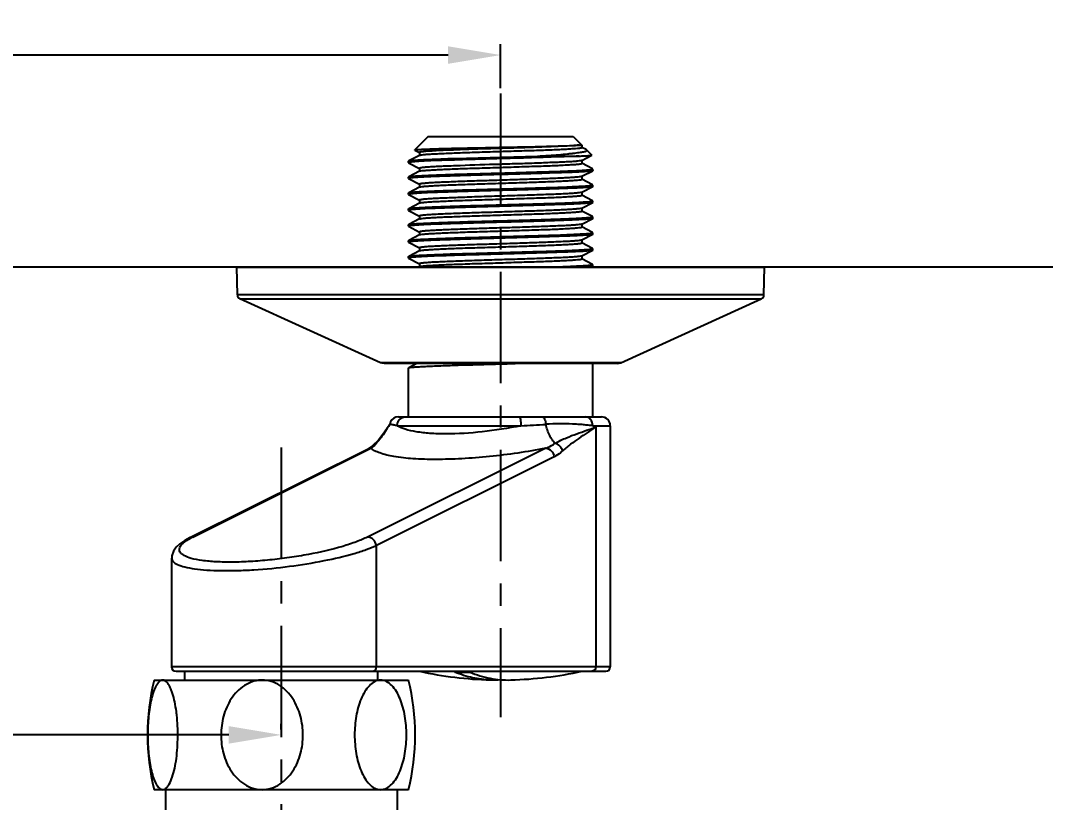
# Model space of a CAD drawing. Header units: millimetres. Extents: x 7160 to 8001, y 2712 to 3307.
# Drawn here: x 7405.9 to 7522.7, y 3008.3 to 3097.4 of the extents above; entities that cross this region are included whole.
import ezdxf

# ---------------------------------------------------------------- set-up
doc = ezdxf.new("R2010")
doc.units = ezdxf.units.MM
doc.linetypes.add('CENTERX2', pattern=[20.32, 12.7, -2.54, 2.54, -2.54])
for name, color, linetype in [('CENTER', 1, 'CENTERX2'), ('DIM', 3, 'Continuous'), ('벽', 2, 'Continuous')]:
    doc.layers.add(name, color=color, linetype=linetype)
doc.styles.get("Standard").update_dxf_attribs({"font": 'arial.ttf'})
doc.dimstyles.new('ISO-25', dxfattribs={"dimtxt": 5, "dimasz": 5, "dimexe": 1.252, "dimexo": 0.625, "dimgap": 1, "dimtad": 1, "dimtoh": 1, "dimdec": 1, "dimdsep": 46, "dimtxsty": 'Standard', "dimcen": 0, "dimclrd": 3, "dimclre": 3, "dimclrt": 4, "dimadec": 0, "dimazin": 0, "dimtfac": 1, "dimtdec": 1, "dimtmove": 0, "dimatfit": 3, "dimfxl": 1, "dimarcsym": 0})

# ---------------------------------------------------------------- blocks, each defined once
blk = doc.blocks.new('*D44')
at = {"layer": 'DIM', "color": 3, "lineweight": -2, "transparency": 16777216}
for p, q in [((7260.62, 3089.73), (7260.62, 3094.74)), ((7460.62, 3089.73), (7460.62, 3094.74)), ((7266.62, 3093.49), (7343.34, 3093.49)), ((7454.62, 3093.49), (7377.9, 3093.49))]:
    blk.add_line(p, q, dxfattribs=at)
at = {"layer": 'DIM', "color": 3, "transparency": 16777216}
for points in [[(7266.62, 3094.49), (7266.62, 3092.49), (7260.62, 3093.49)], [(7454.62, 3094.49), (7454.62, 3092.49), (7460.62, 3093.49)]]:
    blk.add_solid(points, dxfattribs=at)
at = {"layer": 'DIM', "color": 4, "transparency": 16777216, "insert": (7360.62, 3093.49), "char_height": 6, "attachment_point": 5}
blk.add_mtext('150~200', dxfattribs=at)
blk = doc.blocks.new('*D47')
at = {"layer": 'DIM', "color": 3, "lineweight": -2, "transparency": 16777216}
for p, q in [((7285.62, 3016.59), (7285.62, 3017.22)), ((7435.62, 3016.59), (7435.62, 3017.22)), ((7291.62, 3015.97), (7352.78, 3015.97)), ((7429.62, 3015.97), (7368.46, 3015.97))]:
    blk.add_line(p, q, dxfattribs=at)
at = {"layer": 'DIM', "color": 3, "transparency": 16777216}
for points in [[(7291.62, 3016.97), (7291.62, 3014.97), (7285.62, 3015.97)], [(7429.62, 3016.97), (7429.62, 3014.97), (7435.62, 3015.97)]]:
    blk.add_solid(points, dxfattribs=at)
at = {"layer": 'DIM', "color": 4, "transparency": 16777216, "insert": (7360.62, 3015.97), "char_height": 6, "attachment_point": 5}
blk.add_mtext('150', dxfattribs=at)

msp = doc.modelspace()

# ---------------------------------------------------------------- linework, layer by layer
at = {"color": 7, "linetype": 'Continuous'}
for p, q in [((7452.37, 3084.22), (7450.82, 3082.67)), ((7452.37, 3084.22), (7468.87, 3084.22)), ((7468.87, 3084.22), (7469.87, 3083.22)), ((7469.55, 3083.22), (7469.87, 3083.22)), ((7469.87, 3083.22), (7469.87, 3082.95)), ((7451.37, 3082.05), (7450.14, 3081.41)), ((7450.83, 3082.66), (7450.82, 3082.67)), ((7450.83, 3082.66), (7451.37, 3082.38)), ((7451.37, 3082.39), (7451.37, 3082.06)), ((7451.39, 3082.06), (7451.37, 3082.05)), ((7455.37, 3081.7), (7464.81, 3081.97)), ((7464.81, 3081.97), (7469.57, 3081.97)), ((7470.37, 3082.7), (7469.87, 3082.96)), ((7469.87, 3081.47), (7471.01, 3082.07)), ((7470.43, 3082.66), (7470.37, 3082.7)), ((7470.43, 3082.66), (7471.01, 3082.08)), ((7450.12, 3081.39), (7450.14, 3081.41)), ((7450.12, 3081.23), (7450.12, 3081.39)), ((7450.12, 3081.23), (7450.13, 3081.21)), ((7450.13, 3081.21), (7451.37, 3080.57)), ((7469.85, 3081.47), (7469.87, 3081.47)), ((7469.87, 3081.48), (7469.87, 3081.14)), ((7471.1, 3080.5), (7469.87, 3081.15)), ((7450.12, 3079.58), (7450.14, 3079.6)), ((7450.12, 3079.41), (7450.12, 3079.58)), ((7451.37, 3080.24), (7450.14, 3079.6)), ((7451.37, 3080.57), (7451.37, 3080.25)), ((7451.39, 3080.25), (7451.37, 3080.24)), ((7469.85, 3079.65), (7469.87, 3079.66)), ((7469.87, 3079.66), (7471.11, 3080.3)), ((7469.87, 3079.67), (7469.87, 3079.32)), ((7471.12, 3080.49), (7471.1, 3080.5)), ((7471.12, 3080.32), (7471.11, 3080.3)), ((7471.12, 3080.32), (7471.12, 3080.49)), ((7450.12, 3079.41), (7450.13, 3079.4)), ((7450.13, 3079.4), (7451.37, 3078.75)), ((7451.37, 3078.43), (7450.14, 3077.78)), ((7451.37, 3078.76), (7451.37, 3078.44)), ((7451.39, 3078.44), (7451.37, 3078.43)), ((7471.1, 3078.69), (7469.87, 3079.33)), ((7469.87, 3077.85), (7471.11, 3078.49)), ((7471.12, 3078.67), (7471.1, 3078.69)), ((7471.12, 3078.5), (7471.11, 3078.49)), ((7471.12, 3078.5), (7471.12, 3078.67)), ((7450.12, 3077.77), (7450.14, 3077.78)), ((7450.12, 3077.6), (7450.12, 3077.77)), ((7450.12, 3077.6), (7450.13, 3077.58)), ((7450.13, 3077.58), (7451.37, 3076.94)), ((7469.85, 3077.84), (7469.87, 3077.85)), ((7469.87, 3077.85), (7469.87, 3077.51)), ((7471.1, 3076.88), (7469.87, 3077.52)), ((7451.37, 3076.61), (7450.14, 3075.97)), ((7451.37, 3076.95), (7451.37, 3076.62)), ((7451.39, 3076.62), (7451.37, 3076.61)), ((7469.87, 3076.03), (7471.11, 3076.68)), ((7471.12, 3076.86), (7471.1, 3076.88)), ((7471.12, 3076.69), (7471.11, 3076.68)), ((7471.12, 3076.69), (7471.12, 3076.86)), ((7450.12, 3075.95), (7450.14, 3075.97)), ((7450.12, 3075.78), (7450.12, 3075.95)), ((7450.12, 3075.78), (7450.13, 3075.77)), ((7450.13, 3075.77), (7451.37, 3075.13)), ((7451.37, 3075.13), (7451.37, 3074.81)), ((7469.85, 3076.02), (7469.87, 3076.03)), ((7469.87, 3076.04), (7469.87, 3075.7)), ((7471.1, 3075.06), (7469.87, 3075.7)), ((7471.12, 3075.04), (7471.1, 3075.06)), ((7471.12, 3074.88), (7471.12, 3075.04)), ((7450.12, 3074.14), (7450.14, 3074.16)), ((7450.12, 3073.97), (7450.12, 3074.14)), ((7450.12, 3073.97), (7450.13, 3073.96)), ((7450.13, 3073.96), (7451.37, 3073.31)), ((7451.37, 3074.8), (7450.14, 3074.16)), ((7451.39, 3074.81), (7451.37, 3074.8)), ((7469.85, 3074.21), (7469.87, 3074.22)), ((7469.87, 3074.22), (7471.11, 3074.86)), ((7469.87, 3074.23), (7469.87, 3073.88)), ((7471.1, 3073.25), (7469.87, 3073.89)), ((7471.12, 3074.88), (7471.11, 3074.86)), ((7451.37, 3072.98), (7450.14, 3072.34)), ((7451.37, 3073.32), (7451.37, 3072.99)), ((7451.39, 3072.99), (7451.37, 3072.98)), ((7469.87, 3072.4), (7471.11, 3073.05)), ((7471.12, 3073.23), (7471.1, 3073.25)), ((7471.12, 3073.06), (7471.11, 3073.05)), ((7471.12, 3073.06), (7471.12, 3073.23)), ((7450.12, 3072.32), (7450.14, 3072.34)), ((7450.12, 3072.16), (7450.12, 3072.32)), ((7450.12, 3072.16), (7450.13, 3072.14)), ((7450.13, 3072.14), (7451.37, 3071.5)), ((7451.37, 3071.5), (7451.37, 3071.18)), ((7469.85, 3072.4), (7469.87, 3072.4)), ((7469.87, 3072.41), (7469.87, 3072.07)), ((7471.1, 3071.43), (7469.87, 3072.08)), ((7471.12, 3071.42), (7471.1, 3071.43)), ((7471.12, 3071.25), (7471.12, 3071.42)), ((7450.12, 3070.51), (7450.14, 3070.53)), ((7450.12, 3070.34), (7450.12, 3070.51)), ((7450.12, 3070.34), (7450.13, 3070.33)), ((7450.13, 3070.33), (7451.37, 3069.68)), ((7451.37, 3071.17), (7450.14, 3070.53)), ((7451.39, 3071.18), (7451.37, 3071.17)), ((7469.85, 3070.58), (7469.87, 3070.59)), ((7469.87, 3070.59), (7471.11, 3071.23)), ((7469.87, 3070.6), (7469.87, 3070.25)), ((7471.1, 3069.62), (7469.87, 3070.26)), ((7471.12, 3071.25), (7471.11, 3071.23)), ((7430.56, 3069.31), (7490.68, 3069.31)), ((7430.61, 3066.13), (7430.56, 3069.31)), ((7451.39, 3069.37), (7451.29, 3069.31)), ((7451.37, 3069.69), (7451.37, 3069.37)), ((7470.9, 3069.31), (7471.11, 3069.42)), ((7471.12, 3069.6), (7471.1, 3069.62)), ((7471.12, 3069.43), (7471.11, 3069.42)), ((7471.12, 3069.43), (7471.12, 3069.6)), ((7490.63, 3066.13), (7490.68, 3069.31)), ((7490.63, 3066.13), (7430.61, 3066.13)), ((7446.92, 3058.4), (7430.91, 3065.68)), ((7430.91, 3065.68), (7490.33, 3065.68)), ((7474.32, 3058.4), (7490.33, 3065.68)), ((7447.13, 3058.34), (7446.92, 3058.4)), ((7474.32, 3058.4), (7446.92, 3058.4)), ((7447.34, 3058.31), (7447.13, 3058.34)), ((7473.9, 3058.31), (7447.34, 3058.31)), ((7450.12, 3057.81), (7450.14, 3057.83)), ((7450.12, 3052.22), (7450.12, 3057.81)), ((7451.07, 3058.31), (7450.14, 3057.83)), ((7471.12, 3052.22), (7471.12, 3058.31)), ((7473.9, 3058.31), (7474.12, 3058.34)), ((7474.12, 3058.34), (7474.32, 3058.4)), ((7448.01, 3051.53), (7448.01, 3051.53)), ((7448.96, 3052.22), (7472.12, 3052.22)), ((7447.82, 3051.13), (7447.81, 3051.11)), ((7448.83, 3051.22), (7462.93, 3051.22)), ((7471.12, 3051.22), (7473.12, 3051.22)), ((7471.45, 3051.06), (7471.45, 3023.72)), ((7473.12, 3051.22), (7473.12, 3023.72)), ((7425.21, 3038.46), (7445.5, 3048.57)), ((7425.54, 3038.53), (7445.83, 3048.65)), ((7465.75, 3048.65), (7445.46, 3038.53)), ((7466.73, 3047.68), (7446.45, 3037.56)), ((7446.45, 3023.72), (7446.45, 3037.56)), ((7423.15, 3036.4), (7423.13, 3036.12)), ((7423.12, 3036.13), (7423.12, 3023.72)), ((7423.12, 3036.13), (7423.12, 3036.12)), ((7473.12, 3023.72), (7423.12, 3023.72)), ((7423.62, 3023.22), (7472.62, 3023.22)), ((7424.62, 3022.22), (7424.62, 3023.22)), ((7446.62, 3022.22), (7446.62, 3023.22)), ((7421.12, 3022.22), (7450.12, 3022.22)), ((7450.12, 3009.72), (7421.12, 3009.72)), ((7422.42, 3009.72), (7422.42, 3006.72)), ((7448.82, 3009.72), (7448.82, 3006.72))]:
    msp.add_line(p, q, dxfattribs=at)
for points in [[(7448.01, 3051.53), (7447.94, 3051.34), (7447.82, 3051.13)], [(7448.96, 3052.22), (7448.69, 3052.18), (7448.43, 3052.07), (7448.22, 3051.89), (7448.06, 3051.66), (7448.01, 3051.53)], [(7447.81, 3051.11), (7447.38, 3050.47), (7446.68, 3049.56), (7446.01, 3048.91), (7445.5, 3048.57)], [(7425.22, 3038.46), (7424.61, 3038.13), (7424.07, 3037.75), (7423.65, 3037.36), (7423.34, 3036.91), (7423.15, 3036.4)]]:
    msp.add_lwpolyline(points, dxfattribs=at)
for centre, radius, start, end in [((7431.11, 3066.14), 0.498, 181, 245.556), ((7490.13, 3066.14), 0.498, 294.444, 359), ((7472.12, 3051.22), 1, 0, 90), ((7453.13, 3247.59), 196.62, 272.8573, 273.6837), ((7466.71, 3041.7), 10.49, 63.1573, 65.1602), ((7429.15, 3031.27), 8.11, 116.4531, 118.9177), ((7423.62, 3023.72), 0.5, 180, 270), ((7472.62, 3023.72), 0.5, 270, 0), ((7460.62, 3065.5), 43.28, 257.6596, 268.4712), ((7456.25, 3078.26), 55.15, 269.1165, 270.0032), ((7456.24, 3083.33), 60.22, 270.0093, 270.8455), ((7460.62, 3065.5), 43.28, 271.5288, 282.3404), ((7446.79, 3015.97), 26.42, 166.3145, 193.6855), ((7424.45, 3015.97), 26.42, 346.3145, 13.6855), ((7459.75, 3033.08), 10.85, 268.4767, 274.582), ((7421.92, 3010.52), 0.856, 305.8282, 306.4875)]:
    msp.add_arc(centre, radius, start, end, dxfattribs=at)
for points, knots in [([(7455.82, 3082.87), (7457.19, 3082.9), (7459.96, 3082.96), (7463.88, 3083.03), (7466.84, 3083.11), (7468.64, 3083.16), (7469.29, 3083.2), (7469.55, 3083.22)], [0, 0, 0, 0, 0.299365, 0.6059, 0.857044, 0.944744, 1, 1, 1, 1]), ([(7469.55, 3083.22), (7469.29, 3083.19), (7468.62, 3083.14), (7467.44, 3083.08), (7465.9, 3083.02), (7464.08, 3082.95), (7462.09, 3082.88), (7459.37, 3082.81), (7457.33, 3082.74), (7456, 3082.69)], [0, 0, 0, 0, 0.057902, 0.146947, 0.262587, 0.398825, 0.548574, 0.704057, 1, 1, 1, 1]), ([(7450.82, 3082.67), (7450.83, 3082.68), (7450.87, 3082.69), (7450.94, 3082.7), (7451.06, 3082.71), (7451.21, 3082.72), (7451.41, 3082.73), (7451.74, 3082.75), (7452.26, 3082.77), (7452.98, 3082.8), (7453.82, 3082.82), (7454.79, 3082.85), (7455.46, 3082.86), (7455.82, 3082.87)], [0, 0, 0, 0, 0.006805, 0.021585, 0.044499, 0.075511, 0.114553, 0.161477, 0.277909, 0.422547, 0.592926, 0.786519, 1, 1, 1, 1]), ([(7456, 3082.69), (7455.66, 3082.67), (7455.02, 3082.65), (7454.12, 3082.62), (7453.32, 3082.58), (7452.65, 3082.54), (7452.18, 3082.51), (7451.87, 3082.48), (7451.7, 3082.46), (7451.56, 3082.44), (7451.46, 3082.43), (7451.4, 3082.41), (7451.37, 3082.4), (7451.37, 3082.39)], [0, 0, 0, 0, 0.216728, 0.41283, 0.584774, 0.729753, 0.845298, 0.891408, 0.929463, 0.959326, 0.980917, 0.994254, 1, 1, 1, 1]), ([(7451.39, 3082.06), (7451.43, 3082.09), (7451.58, 3082.11), (7451.85, 3082.15), (7452.26, 3082.18), (7452.8, 3082.21), (7453.45, 3082.24), (7454.53, 3082.3), (7455.39, 3082.33), (7456, 3082.35)], [0, 0, 0, 0, 0.031786, 0.092718, 0.182245, 0.299139, 0.441671, 0.607704, 1, 1, 1, 1]), ([(7469.57, 3081.97), (7468.66, 3081.92), (7466.54, 3081.86), (7463.08, 3081.73), (7459.87, 3081.66), (7457.25, 3081.58), (7455.98, 3081.55), (7455.37, 3081.53)], [0, 0, 0, 0, 0.191972, 0.448445, 0.731682, 0.870293, 1, 1, 1, 1]), ([(7456, 3082.35), (7456.74, 3082.38), (7458.28, 3082.43), (7460.62, 3082.5), (7462.6, 3082.57), (7464.14, 3082.61), (7465.22, 3082.65), (7466.22, 3082.69), (7467.12, 3082.72), (7467.92, 3082.76), (7468.59, 3082.8), (7469.12, 3082.84), (7469.47, 3082.87), (7469.68, 3082.89), (7469.78, 3082.91), (7469.84, 3082.93), (7469.87, 3082.94), (7469.87, 3082.95)], [0, 0, 0, 0, 0.160591, 0.332899, 0.505215, 0.587687, 0.665802, 0.738228, 0.803732, 0.861194, 0.909633, 0.948226, 0.976322, 0.986296, 0.993511, 0.997995, 1, 1, 1, 1]), ([(7464.81, 3081.97), (7465.23, 3081.99), (7466.04, 3082.04), (7467.18, 3082.12), (7468.04, 3082.2), (7468.65, 3082.27), (7469.04, 3082.31), (7469.39, 3082.36), (7469.69, 3082.4), (7469.94, 3082.44), (7470.15, 3082.48), (7470.3, 3082.52), (7470.39, 3082.56), (7470.46, 3082.61), (7470.44, 3082.65), (7470.43, 3082.66)], [0, 0, 0, 0, 0.221053, 0.421007, 0.595263, 0.671719, 0.740642, 0.801798, 0.854973, 0.899828, 0.935917, 0.962928, 0.980953, 0.99116, 1, 1, 1, 1]), ([(7469.57, 3081.97), (7469.77, 3081.98), (7470.11, 3081.99), (7470.51, 3082.01), (7470.75, 3082.03), (7470.87, 3082.04), (7470.95, 3082.05), (7470.99, 3082.06), (7471.01, 3082.07)], [0, 0, 0, 0, 0.40901, 0.714359, 0.82678, 0.911947, 0.969652, 1, 1, 1, 1]), ([(7471.01, 3082.07), (7471.01, 3082.07), (7471.01, 3082.07), (7471.01, 3082.08), (7471.01, 3082.08)], [0, 0, 0, 0, 0.606146, 1, 1, 1, 1]), ([(7450.21, 3081.26), (7450.18, 3081.26), (7450.16, 3081.25), (7450.12, 3081.24), (7450.12, 3081.23)], [0, 0, 0, 0, 0.707875, 1, 1, 1, 1]), ([(7450.14, 3081.41), (7450.15, 3081.42), (7450.21, 3081.43), (7450.36, 3081.46), (7450.65, 3081.49), (7451.12, 3081.52), (7451.72, 3081.56), (7452.47, 3081.59), (7453.7, 3081.64), (7454.68, 3081.68), (7455.37, 3081.7)], [0, 0, 0, 0, 0.01144, 0.030257, 0.090111, 0.179043, 0.295805, 0.438639, 0.605363, 1, 1, 1, 1]), ([(7455.37, 3081.52), (7454.73, 3081.5), (7453.56, 3081.47), (7452.2, 3081.42), (7451.31, 3081.37), (7450.83, 3081.33), (7450.47, 3081.3), (7450.28, 3081.27), (7450.21, 3081.26)], [0, 0, 0, 0, 0.373896, 0.674844, 0.792922, 0.887227, 0.956531, 1, 1, 1, 1]), ([(7456, 3080.87), (7455.66, 3080.86), (7455.02, 3080.84), (7454.12, 3080.8), (7453.32, 3080.77), (7452.65, 3080.73), (7452.18, 3080.7), (7451.87, 3080.67), (7451.7, 3080.65), (7451.56, 3080.63), (7451.46, 3080.61), (7451.4, 3080.6), (7451.37, 3080.58), (7451.37, 3080.57)], [0, 0, 0, 0, 0.216731, 0.412832, 0.584778, 0.72976, 0.845308, 0.89142, 0.929476, 0.95934, 0.98093, 0.994263, 1, 1, 1, 1]), ([(7469.85, 3081.47), (7469.84, 3081.46), (7469.79, 3081.44), (7469.65, 3081.42), (7469.38, 3081.38), (7468.95, 3081.34), (7468.38, 3081.31), (7467.69, 3081.28), (7466.89, 3081.24), (7465.98, 3081.21), (7464.61, 3081.15), (7462.77, 3081.09), (7459.77, 3081.01), (7457.49, 3080.93), (7456, 3080.87)], [0, 0, 0, 0, 0.004025, 0.010647, 0.031719, 0.062989, 0.103979, 0.15404, 0.212377, 0.278054, 0.350008, 0.508014, 0.676227, 1, 1, 1, 1]), ([(7456, 3080.54), (7456.74, 3080.56), (7458.28, 3080.61), (7460.62, 3080.68), (7462.6, 3080.75), (7464.14, 3080.8), (7465.22, 3080.83), (7466.22, 3080.87), (7467.12, 3080.91), (7467.92, 3080.95), (7468.59, 3080.99), (7469.12, 3081.02), (7469.47, 3081.05), (7469.68, 3081.08), (7469.78, 3081.1), (7469.84, 3081.11), (7469.87, 3081.13), (7469.87, 3081.14)], [0, 0, 0, 0, 0.160592, 0.332902, 0.505217, 0.587689, 0.665804, 0.73823, 0.803733, 0.861195, 0.909635, 0.948227, 0.976325, 0.986296, 0.993512, 0.997996, 1, 1, 1, 1]), ([(7450.14, 3079.6), (7450.15, 3079.61), (7450.21, 3079.62), (7450.36, 3079.65), (7450.65, 3079.68), (7451.12, 3079.71), (7451.72, 3079.74), (7452.47, 3079.78), (7453.7, 3079.83), (7454.68, 3079.87), (7455.37, 3079.89)], [0, 0, 0, 0, 0.011441, 0.030256, 0.09011, 0.179042, 0.295804, 0.438639, 0.605364, 1, 1, 1, 1]), ([(7455.37, 3079.71), (7454.72, 3079.69), (7453.55, 3079.65), (7452.18, 3079.6), (7451.3, 3079.55), (7450.81, 3079.52), (7450.46, 3079.48), (7450.27, 3079.46), (7450.2, 3079.44)], [0, 0, 0, 0, 0.375459, 0.677059, 0.795048, 0.888958, 0.957552, 1, 1, 1, 1]), ([(7451.39, 3080.25), (7451.43, 3080.27), (7451.58, 3080.3), (7451.85, 3080.33), (7452.26, 3080.36), (7452.8, 3080.39), (7453.45, 3080.43), (7454.53, 3080.48), (7455.39, 3080.51), (7456, 3080.54)], [0, 0, 0, 0, 0.031785, 0.092715, 0.182241, 0.299137, 0.441669, 0.607702, 1, 1, 1, 1]), ([(7455.37, 3079.89), (7456.14, 3079.91), (7457.73, 3079.95), (7460.16, 3080.02), (7462.61, 3080.09), (7464.95, 3080.16), (7467.05, 3080.22), (7468.77, 3080.29), (7469.93, 3080.35), (7470.61, 3080.4), (7470.85, 3080.42), (7470.95, 3080.43)], [0, 0, 0, 0, 0.147986, 0.306735, 0.467204, 0.620237, 0.757103, 0.87001, 0.95253, 0.980853, 1, 1, 1, 1]), ([(7471.11, 3080.3), (7471.09, 3080.3), (7471.04, 3080.28), (7470.88, 3080.25), (7470.58, 3080.22), (7470.1, 3080.18), (7469.46, 3080.15), (7468.68, 3080.11), (7467.77, 3080.08), (7466.74, 3080.05), (7465.18, 3079.99), (7463.09, 3079.93), (7460.49, 3079.86), (7457.9, 3079.79), (7456.19, 3079.73), (7455.37, 3079.71)], [0, 0, 0, 0, 0.003698, 0.010025, 0.030591, 0.061461, 0.102154, 0.152018, 0.210254, 0.275922, 0.347949, 0.506308, 0.675058, 0.843252, 1, 1, 1, 1]), ([(7469.85, 3079.65), (7469.84, 3079.64), (7469.79, 3079.63), (7469.65, 3079.6), (7469.38, 3079.57), (7468.95, 3079.53), (7468.38, 3079.5), (7467.69, 3079.46), (7466.89, 3079.43), (7465.98, 3079.39), (7464.61, 3079.34), (7462.77, 3079.28), (7460.49, 3079.21), (7458.21, 3079.14), (7456.72, 3079.09), (7456, 3079.06)], [0, 0, 0, 0, 0.004025, 0.010646, 0.031717, 0.062985, 0.103974, 0.154036, 0.212372, 0.278049, 0.350004, 0.508011, 0.676225, 0.843811, 1, 1, 1, 1]), ([(7470.95, 3080.43), (7471, 3080.44), (7471.05, 3080.45), (7471.1, 3080.47), (7471.12, 3080.48), (7471.12, 3080.49)], [0, 0, 0, 0, 0.714005, 0.904371, 1, 1, 1, 1]), ([(7450.2, 3079.44), (7450.18, 3079.44), (7450.16, 3079.44), (7450.12, 3079.42), (7450.12, 3079.41)], [0, 0, 0, 0, 0.704722, 1, 1, 1, 1]), ([(7456, 3079.06), (7455.66, 3079.05), (7455.02, 3079.02), (7454.12, 3078.99), (7453.32, 3078.95), (7452.65, 3078.92), (7452.18, 3078.88), (7451.87, 3078.85), (7451.7, 3078.84), (7451.56, 3078.82), (7451.46, 3078.8), (7451.4, 3078.79), (7451.37, 3078.77), (7451.37, 3078.76)], [0, 0, 0, 0, 0.216719, 0.412813, 0.584746, 0.729716, 0.845253, 0.891359, 0.929413, 0.959279, 0.980877, 0.994226, 1, 1, 1, 1]), ([(7451.39, 3078.44), (7451.43, 3078.46), (7451.58, 3078.48), (7451.85, 3078.52), (7452.26, 3078.55), (7452.8, 3078.58), (7453.45, 3078.62), (7454.53, 3078.67), (7455.39, 3078.7), (7456, 3078.72)], [0, 0, 0, 0, 0.031782, 0.092711, 0.182236, 0.299131, 0.441662, 0.607695, 1, 1, 1, 1]), ([(7455.37, 3078.07), (7456.18, 3078.1), (7457.87, 3078.15), (7460.43, 3078.21), (7463.01, 3078.29), (7465.43, 3078.36), (7467.28, 3078.41), (7468.57, 3078.47), (7469.36, 3078.51), (7470.01, 3078.54), (7470.51, 3078.57), (7470.86, 3078.61), (7471.03, 3078.63), (7471.09, 3078.65)], [0, 0, 0, 0, 0.155077, 0.321479, 0.488668, 0.646036, 0.783601, 0.842172, 0.892659, 0.934252, 0.966292, 0.988295, 1, 1, 1, 1]), ([(7471.11, 3078.49), (7471.09, 3078.48), (7471.04, 3078.47), (7470.88, 3078.44), (7470.58, 3078.41), (7470.1, 3078.37), (7469.46, 3078.33), (7468.68, 3078.3), (7467.77, 3078.27), (7466.74, 3078.23), (7465.18, 3078.18), (7463.09, 3078.11), (7460.49, 3078.05), (7457.9, 3077.98), (7456.19, 3077.92), (7455.37, 3077.89)], [0, 0, 0, 0, 0.003698, 0.010025, 0.030592, 0.061463, 0.102156, 0.152022, 0.210258, 0.275926, 0.347954, 0.506309, 0.675057, 0.843251, 1, 1, 1, 1]), ([(7456, 3078.72), (7456.74, 3078.75), (7458.28, 3078.8), (7460.62, 3078.87), (7462.6, 3078.94), (7464.14, 3078.99), (7465.22, 3079.02), (7466.22, 3079.06), (7467.12, 3079.1), (7467.92, 3079.14), (7468.59, 3079.17), (7469.12, 3079.21), (7469.47, 3079.24), (7469.68, 3079.26), (7469.78, 3079.28), (7469.84, 3079.3), (7469.87, 3079.31), (7469.87, 3079.32)], [0, 0, 0, 0, 0.160594, 0.332906, 0.505223, 0.587695, 0.665811, 0.738237, 0.803741, 0.861202, 0.909642, 0.948234, 0.976331, 0.986302, 0.993518, 0.998001, 1, 1, 1, 1]), ([(7471.09, 3078.65), (7471.1, 3078.65), (7471.11, 3078.66), (7471.12, 3078.67), (7471.12, 3078.67)], [0, 0, 0, 0, 0.370067, 1, 1, 1, 1]), ([(7450.2, 3077.63), (7450.18, 3077.63), (7450.16, 3077.62), (7450.12, 3077.61), (7450.12, 3077.6)], [0, 0, 0, 0, 0.706929, 1, 1, 1, 1]), ([(7450.14, 3077.78), (7450.15, 3077.79), (7450.21, 3077.81), (7450.36, 3077.84), (7450.65, 3077.86), (7451.12, 3077.9), (7451.72, 3077.93), (7452.47, 3077.96), (7453.7, 3078.02), (7454.68, 3078.05), (7455.37, 3078.07)], [0, 0, 0, 0, 0.01144, 0.030257, 0.090112, 0.179043, 0.295805, 0.438638, 0.605361, 1, 1, 1, 1]), ([(7455.37, 3077.89), (7454.72, 3077.87), (7453.56, 3077.84), (7452.19, 3077.79), (7451.31, 3077.74), (7450.82, 3077.7), (7450.47, 3077.67), (7450.28, 3077.65), (7450.2, 3077.63)], [0, 0, 0, 0, 0.374382, 0.675533, 0.793582, 0.887763, 0.956848, 1, 1, 1, 1]), ([(7456, 3077.24), (7455.66, 3077.23), (7455.02, 3077.21), (7454.12, 3077.17), (7453.32, 3077.14), (7452.65, 3077.1), (7452.18, 3077.07), (7451.87, 3077.04), (7451.7, 3077.02), (7451.56, 3077), (7451.46, 3076.98), (7451.4, 3076.97), (7451.37, 3076.95), (7451.37, 3076.95)], [0, 0, 0, 0, 0.216726, 0.412826, 0.584772, 0.729751, 0.845295, 0.891405, 0.92946, 0.959324, 0.980916, 0.994254, 1, 1, 1, 1]), ([(7469.85, 3077.84), (7469.84, 3077.83), (7469.79, 3077.82), (7469.65, 3077.79), (7469.38, 3077.76), (7468.95, 3077.72), (7468.38, 3077.68), (7467.69, 3077.65), (7466.89, 3077.61), (7465.98, 3077.58), (7464.61, 3077.53), (7462.77, 3077.46), (7460.49, 3077.4), (7458.21, 3077.33), (7456.72, 3077.27), (7456, 3077.24)], [0, 0, 0, 0, 0.004025, 0.010646, 0.031715, 0.062983, 0.103973, 0.154035, 0.212371, 0.278048, 0.350004, 0.508012, 0.676225, 0.84381, 1, 1, 1, 1]), ([(7456, 3076.91), (7456.74, 3076.94), (7458.28, 3076.98), (7460.62, 3077.06), (7462.6, 3077.12), (7464.14, 3077.17), (7465.22, 3077.21), (7466.22, 3077.24), (7467.12, 3077.28), (7467.92, 3077.32), (7468.59, 3077.36), (7469.06, 3077.39), (7469.37, 3077.42), (7469.54, 3077.43), (7469.68, 3077.45), (7469.78, 3077.47), (7469.84, 3077.48), (7469.87, 3077.5), (7469.87, 3077.51)], [0, 0, 0, 0, 0.160593, 0.332906, 0.505224, 0.587697, 0.665814, 0.738241, 0.803745, 0.861208, 0.909648, 0.94824, 0.963632, 0.976339, 0.986311, 0.993527, 0.998008, 1, 1, 1, 1]), ([(7450.14, 3075.97), (7450.15, 3075.98), (7450.21, 3075.99), (7450.36, 3076.02), (7450.65, 3076.05), (7451.12, 3076.08), (7451.72, 3076.11), (7452.47, 3076.15), (7453.7, 3076.2), (7454.68, 3076.24), (7455.37, 3076.26)], [0, 0, 0, 0, 0.011441, 0.030256, 0.090111, 0.179043, 0.295804, 0.438639, 0.605362, 1, 1, 1, 1]), ([(7455.37, 3076.08), (7454.75, 3076.06), (7453.63, 3076.03), (7452.14, 3075.97), (7451.06, 3075.91), (7450.48, 3075.86), (7450.27, 3075.83)], [0, 0, 0, 0, 0.362875, 0.659217, 0.875008, 1, 1, 1, 1]), ([(7451.39, 3076.62), (7451.43, 3076.64), (7451.58, 3076.67), (7451.85, 3076.7), (7452.26, 3076.73), (7452.8, 3076.77), (7453.45, 3076.8), (7454.53, 3076.85), (7455.39, 3076.89), (7456, 3076.91)], [0, 0, 0, 0, 0.031782, 0.092714, 0.182242, 0.299139, 0.44167, 0.607701, 1, 1, 1, 1]), ([(7455.37, 3076.26), (7456.18, 3076.29), (7457.87, 3076.33), (7460.43, 3076.4), (7463, 3076.48), (7465.42, 3076.54), (7467.27, 3076.6), (7468.57, 3076.65), (7469.36, 3076.69), (7470.01, 3076.73), (7470.51, 3076.76), (7470.85, 3076.79), (7471.03, 3076.81), (7471.09, 3076.84)], [0, 0, 0, 0, 0.154966, 0.321246, 0.488326, 0.645622, 0.783174, 0.841766, 0.892293, 0.933949, 0.966071, 0.988176, 1, 1, 1, 1]), ([(7471.11, 3076.68), (7471.09, 3076.67), (7471.04, 3076.66), (7470.94, 3076.64), (7470.8, 3076.62), (7470.53, 3076.59), (7470.1, 3076.56), (7469.46, 3076.52), (7468.68, 3076.49), (7467.77, 3076.45), (7466.74, 3076.42), (7465.18, 3076.37), (7463.09, 3076.3), (7460.49, 3076.24), (7457.9, 3076.16), (7456.19, 3076.11), (7455.37, 3076.08)], [0, 0, 0, 0, 0.003697, 0.010023, 0.018997, 0.030591, 0.061462, 0.102152, 0.152013, 0.210249, 0.275913, 0.347938, 0.506296, 0.675049, 0.84325, 1, 1, 1, 1]), ([(7471.09, 3076.84), (7471.09, 3076.84), (7471.11, 3076.84), (7471.12, 3076.85), (7471.12, 3076.86)], [0, 0, 0, 0, 0.371899, 1, 1, 1, 1]), ([(7450.27, 3075.83), (7450.23, 3075.82), (7450.18, 3075.81), (7450.13, 3075.8), (7450.12, 3075.79), (7450.12, 3075.78)], [0, 0, 0, 0, 0.71821, 0.908074, 1, 1, 1, 1]), ([(7456, 3075.43), (7455.66, 3075.42), (7455.02, 3075.4), (7454.12, 3075.36), (7453.32, 3075.33), (7452.65, 3075.29), (7452.18, 3075.25), (7451.87, 3075.23), (7451.7, 3075.21), (7451.56, 3075.19), (7451.46, 3075.17), (7451.4, 3075.16), (7451.37, 3075.14), (7451.37, 3075.13)], [0, 0, 0, 0, 0.216728, 0.41283, 0.584772, 0.729749, 0.845291, 0.891401, 0.929456, 0.959321, 0.980914, 0.994253, 1, 1, 1, 1]), ([(7451.39, 3074.81), (7451.43, 3074.83), (7451.58, 3074.85), (7451.85, 3074.89), (7452.26, 3074.92), (7452.8, 3074.95), (7453.45, 3074.99), (7454.53, 3075.04), (7455.39, 3075.07), (7456, 3075.09)], [0, 0, 0, 0, 0.031785, 0.092717, 0.182244, 0.299138, 0.441669, 0.607703, 1, 1, 1, 1]), ([(7455.37, 3074.44), (7456.18, 3074.47), (7457.87, 3074.52), (7460.43, 3074.58), (7463.01, 3074.66), (7465.43, 3074.73), (7467.28, 3074.79), (7468.58, 3074.84), (7469.36, 3074.88), (7470.01, 3074.92), (7470.52, 3074.95), (7470.86, 3074.98), (7471.03, 3075), (7471.09, 3075.02)], [0, 0, 0, 0, 0.15509, 0.321508, 0.488713, 0.646091, 0.783659, 0.842228, 0.892709, 0.934294, 0.966322, 0.988312, 1, 1, 1, 1]), ([(7469.85, 3076.02), (7469.84, 3076.01), (7469.79, 3076), (7469.65, 3075.97), (7469.38, 3075.94), (7468.95, 3075.9), (7468.38, 3075.87), (7467.69, 3075.83), (7466.89, 3075.8), (7465.98, 3075.76), (7464.61, 3075.71), (7462.77, 3075.65), (7460.49, 3075.58), (7458.21, 3075.51), (7456.72, 3075.46), (7456, 3075.43)], [0, 0, 0, 0, 0.004026, 0.010647, 0.031718, 0.062987, 0.103976, 0.154037, 0.212372, 0.27805, 0.350005, 0.508013, 0.676226, 0.843812, 1, 1, 1, 1]), ([(7456, 3075.09), (7456.74, 3075.12), (7458.28, 3075.17), (7460.62, 3075.24), (7462.6, 3075.31), (7464.14, 3075.36), (7465.22, 3075.39), (7466.22, 3075.43), (7467.12, 3075.47), (7467.92, 3075.51), (7468.59, 3075.55), (7469.12, 3075.58), (7469.47, 3075.61), (7469.68, 3075.64), (7469.78, 3075.66), (7469.84, 3075.67), (7469.87, 3075.69), (7469.87, 3075.7)], [0, 0, 0, 0, 0.160593, 0.332903, 0.505219, 0.587692, 0.665807, 0.738233, 0.803737, 0.8612, 0.909639, 0.948231, 0.976329, 0.986301, 0.993517, 0.998, 1, 1, 1, 1]), ([(7471.09, 3075.02), (7471.1, 3075.02), (7471.11, 3075.03), (7471.12, 3075.04), (7471.12, 3075.04)], [0, 0, 0, 0, 0.369801, 1, 1, 1, 1]), ([(7450.2, 3074), (7450.18, 3074), (7450.16, 3073.99), (7450.12, 3073.98), (7450.12, 3073.97)], [0, 0, 0, 0, 0.706629, 1, 1, 1, 1]), ([(7450.14, 3074.16), (7450.15, 3074.16), (7450.21, 3074.18), (7450.36, 3074.21), (7450.65, 3074.24), (7451.12, 3074.27), (7451.72, 3074.3), (7452.47, 3074.33), (7453.7, 3074.39), (7454.68, 3074.42), (7455.37, 3074.45)], [0, 0, 0, 0, 0.01144, 0.030258, 0.090113, 0.179046, 0.295807, 0.438638, 0.605359, 1, 1, 1, 1]), ([(7455.37, 3074.27), (7454.72, 3074.25), (7453.56, 3074.21), (7452.19, 3074.16), (7451.31, 3074.11), (7450.82, 3074.07), (7450.47, 3074.04), (7450.28, 3074.02), (7450.2, 3074)], [0, 0, 0, 0, 0.374529, 0.675739, 0.793779, 0.887924, 0.956943, 1, 1, 1, 1]), ([(7471.11, 3074.86), (7471.09, 3074.85), (7471.04, 3074.84), (7470.88, 3074.81), (7470.58, 3074.78), (7470.1, 3074.74), (7469.46, 3074.71), (7468.68, 3074.67), (7467.77, 3074.64), (7466.74, 3074.6), (7465.18, 3074.55), (7463.09, 3074.48), (7460.49, 3074.42), (7457.9, 3074.35), (7456.19, 3074.29), (7455.37, 3074.27)], [0, 0, 0, 0, 0.003698, 0.010025, 0.030593, 0.061465, 0.10216, 0.152025, 0.210261, 0.275927, 0.347953, 0.506305, 0.675053, 0.84325, 1, 1, 1, 1]), ([(7469.85, 3074.21), (7469.84, 3074.2), (7469.79, 3074.19), (7469.65, 3074.16), (7469.38, 3074.13), (7468.95, 3074.09), (7468.38, 3074.05), (7467.69, 3074.02), (7466.89, 3073.99), (7465.98, 3073.95), (7464.61, 3073.9), (7462.77, 3073.83), (7460.49, 3073.77), (7458.21, 3073.7), (7456.72, 3073.64), (7456, 3073.62)], [0, 0, 0, 0, 0.004024, 0.010644, 0.031711, 0.062979, 0.103968, 0.15403, 0.212367, 0.278044, 0.35, 0.508009, 0.676223, 0.84381, 1, 1, 1, 1]), ([(7456, 3073.28), (7456.74, 3073.31), (7458.28, 3073.36), (7460.62, 3073.43), (7462.6, 3073.49), (7464.14, 3073.54), (7465.22, 3073.58), (7466.22, 3073.61), (7467.12, 3073.65), (7467.92, 3073.69), (7468.59, 3073.73), (7469.12, 3073.77), (7469.47, 3073.8), (7469.68, 3073.82), (7469.78, 3073.84), (7469.84, 3073.85), (7469.87, 3073.87), (7469.87, 3073.88)], [0, 0, 0, 0, 0.160591, 0.332902, 0.505219, 0.58769, 0.665806, 0.738233, 0.803736, 0.861198, 0.909637, 0.948229, 0.976326, 0.986297, 0.993513, 0.997996, 1, 1, 1, 1]), ([(7450.14, 3072.34), (7450.15, 3072.35), (7450.21, 3072.36), (7450.36, 3072.39), (7450.65, 3072.42), (7451.12, 3072.45), (7451.72, 3072.49), (7452.47, 3072.52), (7453.7, 3072.57), (7454.68, 3072.61), (7455.37, 3072.63)], [0, 0, 0, 0, 0.01144, 0.030257, 0.090112, 0.179045, 0.295805, 0.438638, 0.60536, 1, 1, 1, 1]), ([(7456, 3073.62), (7455.66, 3073.61), (7455.02, 3073.58), (7454.12, 3073.55), (7453.32, 3073.51), (7452.65, 3073.47), (7452.18, 3073.44), (7451.87, 3073.41), (7451.7, 3073.39), (7451.56, 3073.37), (7451.46, 3073.36), (7451.4, 3073.34), (7451.37, 3073.33), (7451.37, 3073.32)], [0, 0, 0, 0, 0.216725, 0.412823, 0.584764, 0.729741, 0.845284, 0.891393, 0.929449, 0.959315, 0.98091, 0.994251, 1, 1, 1, 1]), ([(7451.39, 3073), (7451.43, 3073.02), (7451.58, 3073.04), (7451.85, 3073.08), (7452.26, 3073.11), (7452.8, 3073.14), (7453.45, 3073.17), (7454.53, 3073.23), (7455.39, 3073.26), (7456, 3073.28)], [0, 0, 0, 0, 0.031793, 0.092728, 0.182252, 0.299142, 0.441669, 0.6077, 1, 1, 1, 1]), ([(7455.37, 3072.63), (7456.18, 3072.66), (7457.87, 3072.7), (7460.43, 3072.77), (7463, 3072.85), (7465.42, 3072.91), (7467.28, 3072.97), (7468.57, 3073.03), (7469.36, 3073.07), (7470.01, 3073.1), (7470.51, 3073.13), (7470.85, 3073.17), (7471.03, 3073.19), (7471.09, 3073.21)], [0, 0, 0, 0, 0.155006, 0.321331, 0.488453, 0.645777, 0.783335, 0.841919, 0.892431, 0.934062, 0.966153, 0.98822, 1, 1, 1, 1]), ([(7471.11, 3073.05), (7471.09, 3073.04), (7471.04, 3073.03), (7470.88, 3073), (7470.58, 3072.97), (7470.1, 3072.93), (7469.46, 3072.89), (7468.68, 3072.86), (7467.77, 3072.83), (7466.74, 3072.79), (7465.18, 3072.74), (7463.09, 3072.67), (7460.49, 3072.61), (7457.9, 3072.53), (7456.19, 3072.48), (7455.37, 3072.45)], [0, 0, 0, 0, 0.003698, 0.010025, 0.030592, 0.061463, 0.102156, 0.15202, 0.210255, 0.275921, 0.347946, 0.506301, 0.675053, 0.843251, 1, 1, 1, 1]), ([(7471.09, 3073.21), (7471.1, 3073.21), (7471.11, 3073.21), (7471.12, 3073.22), (7471.12, 3073.23)], [0, 0, 0, 0, 0.371244, 1, 1, 1, 1]), ([(7450.2, 3072.19), (7450.18, 3072.18), (7450.16, 3072.18), (7450.12, 3072.16), (7450.12, 3072.16)], [0, 0, 0, 0, 0.705702, 1, 1, 1, 1]), ([(7455.37, 3072.45), (7454.72, 3072.43), (7453.56, 3072.4), (7452.19, 3072.34), (7451.3, 3072.29), (7450.82, 3072.26), (7450.46, 3072.23), (7450.27, 3072.2), (7450.2, 3072.19)], [0, 0, 0, 0, 0.374986, 0.676389, 0.794404, 0.888433, 0.957243, 1, 1, 1, 1]), ([(7456, 3071.8), (7455.66, 3071.79), (7455.02, 3071.77), (7454.12, 3071.73), (7453.32, 3071.7), (7452.65, 3071.66), (7452.18, 3071.63), (7451.87, 3071.6), (7451.7, 3071.58), (7451.56, 3071.56), (7451.46, 3071.54), (7451.4, 3071.53), (7451.37, 3071.51), (7451.37, 3071.5)], [0, 0, 0, 0, 0.216731, 0.412834, 0.584782, 0.729763, 0.845308, 0.891418, 0.929475, 0.95934, 0.980933, 0.994267, 1, 1, 1, 1]), ([(7451.39, 3071.18), (7451.43, 3071.2), (7451.58, 3071.23), (7451.85, 3071.26), (7452.26, 3071.29), (7452.8, 3071.32), (7453.45, 3071.36), (7454.53, 3071.41), (7455.39, 3071.45), (7456, 3071.47)], [0, 0, 0, 0, 0.031795, 0.092724, 0.182247, 0.299141, 0.441671, 0.607701, 1, 1, 1, 1]), ([(7455.37, 3070.82), (7456.18, 3070.84), (7457.87, 3070.89), (7460.43, 3070.96), (7463.01, 3071.04), (7465.43, 3071.1), (7467.28, 3071.16), (7468.57, 3071.21), (7469.36, 3071.25), (7470.01, 3071.29), (7470.51, 3071.32), (7470.86, 3071.35), (7471.03, 3071.37), (7471.09, 3071.39)], [0, 0, 0, 0, 0.155074, 0.321474, 0.488664, 0.646031, 0.783597, 0.842168, 0.892655, 0.934249, 0.96629, 0.988294, 1, 1, 1, 1]), ([(7469.85, 3072.4), (7469.84, 3072.39), (7469.79, 3072.37), (7469.65, 3072.35), (7469.38, 3072.31), (7468.95, 3072.28), (7468.38, 3072.24), (7467.69, 3072.21), (7466.89, 3072.17), (7465.98, 3072.14), (7464.61, 3072.08), (7462.77, 3072.02), (7460.49, 3071.95), (7458.21, 3071.88), (7456.72, 3071.83), (7456, 3071.8)], [0, 0, 0, 0, 0.004026, 0.010648, 0.031717, 0.062985, 0.103975, 0.154037, 0.212373, 0.278051, 0.350006, 0.508015, 0.676227, 0.843811, 1, 1, 1, 1]), ([(7456, 3071.47), (7456.74, 3071.5), (7458.28, 3071.54), (7460.62, 3071.61), (7462.6, 3071.68), (7464.14, 3071.73), (7465.22, 3071.76), (7466.22, 3071.8), (7467.12, 3071.84), (7467.92, 3071.88), (7468.59, 3071.92), (7469.12, 3071.95), (7469.47, 3071.98), (7469.68, 3072.01), (7469.78, 3072.03), (7469.84, 3072.04), (7469.87, 3072.06), (7469.87, 3072.07)], [0, 0, 0, 0, 0.160591, 0.332901, 0.505219, 0.587692, 0.665807, 0.738232, 0.803737, 0.8612, 0.909639, 0.94823, 0.976327, 0.986299, 0.993516, 0.997999, 1, 1, 1, 1]), ([(7471.09, 3071.39), (7471.1, 3071.4), (7471.11, 3071.4), (7471.12, 3071.41), (7471.12, 3071.42)], [0, 0, 0, 0, 0.370083, 1, 1, 1, 1]), ([(7450.21, 3070.38), (7450.18, 3070.37), (7450.16, 3070.37), (7450.12, 3070.35), (7450.12, 3070.34)], [0, 0, 0, 0, 0.707543, 1, 1, 1, 1]), ([(7450.14, 3070.53), (7450.15, 3070.54), (7450.21, 3070.55), (7450.36, 3070.58), (7450.65, 3070.61), (7451.12, 3070.64), (7451.72, 3070.67), (7452.47, 3070.71), (7453.7, 3070.76), (7454.68, 3070.8), (7455.37, 3070.82)], [0, 0, 0, 0, 0.01144, 0.030258, 0.090113, 0.179046, 0.295807, 0.438638, 0.605359, 1, 1, 1, 1]), ([(7455.37, 3070.64), (7454.73, 3070.62), (7453.56, 3070.58), (7452.2, 3070.53), (7451.31, 3070.48), (7450.83, 3070.45), (7450.47, 3070.41), (7450.28, 3070.39), (7450.21, 3070.38)], [0, 0, 0, 0, 0.374066, 0.675085, 0.793154, 0.887416, 0.956643, 1, 1, 1, 1]), ([(7471.11, 3071.23), (7471.09, 3071.23), (7471.04, 3071.21), (7470.88, 3071.18), (7470.58, 3071.15), (7470.1, 3071.11), (7469.46, 3071.08), (7468.68, 3071.04), (7467.77, 3071.01), (7466.74, 3070.98), (7465.18, 3070.92), (7463.09, 3070.86), (7460.49, 3070.79), (7457.9, 3070.72), (7456.19, 3070.67), (7455.37, 3070.64)], [0, 0, 0, 0, 0.003697, 0.010025, 0.030592, 0.061463, 0.102157, 0.152022, 0.210258, 0.275925, 0.347953, 0.506311, 0.67506, 0.843254, 1, 1, 1, 1]), ([(7469.85, 3070.58), (7469.84, 3070.57), (7469.79, 3070.56), (7469.65, 3070.53), (7469.38, 3070.5), (7468.95, 3070.46), (7468.38, 3070.43), (7467.69, 3070.39), (7466.55, 3070.34), (7464.92, 3070.28), (7462.77, 3070.21), (7460.49, 3070.14), (7458.21, 3070.07), (7456.72, 3070.02), (7456, 3069.99)], [0, 0, 0, 0, 0.004024, 0.010645, 0.031715, 0.062984, 0.103974, 0.154035, 0.21237, 0.350003, 0.508012, 0.676224, 0.843811, 1, 1, 1, 1]), ([(7456, 3069.65), (7456.74, 3069.68), (7458.28, 3069.73), (7460.62, 3069.8), (7462.6, 3069.87), (7464.14, 3069.92), (7465.22, 3069.95), (7466.22, 3069.99), (7467.12, 3070.03), (7467.92, 3070.07), (7468.59, 3070.1), (7469.12, 3070.14), (7469.47, 3070.17), (7469.68, 3070.19), (7469.78, 3070.21), (7469.84, 3070.23), (7469.87, 3070.25), (7469.87, 3070.25)], [0, 0, 0, 0, 0.160594, 0.332905, 0.505222, 0.587695, 0.665811, 0.738237, 0.803741, 0.861204, 0.909645, 0.948237, 0.976334, 0.986305, 0.993519, 0.998, 1, 1, 1, 1]), ([(7456, 3069.99), (7455.66, 3069.98), (7455.02, 3069.95), (7454.12, 3069.92), (7453.32, 3069.88), (7452.65, 3069.85), (7452.18, 3069.81), (7451.87, 3069.78), (7451.7, 3069.76), (7451.56, 3069.75), (7451.46, 3069.73), (7451.4, 3069.72), (7451.37, 3069.7), (7451.37, 3069.69)], [0, 0, 0, 0, 0.216728, 0.412831, 0.584774, 0.729752, 0.845295, 0.891405, 0.929462, 0.959327, 0.980922, 0.99426, 1, 1, 1, 1]), ([(7451.39, 3069.37), (7451.43, 3069.39), (7451.58, 3069.41), (7451.85, 3069.45), (7452.26, 3069.48), (7452.8, 3069.51), (7453.45, 3069.54), (7454.53, 3069.6), (7455.39, 3069.63), (7456, 3069.65)], [0, 0, 0, 0, 0.031788, 0.092719, 0.182245, 0.29914, 0.44167, 0.607701, 1, 1, 1, 1]), ([(7466.3, 3069.31), (7466.92, 3069.33), (7467.81, 3069.36), (7468.92, 3069.42), (7469.6, 3069.45), (7470.15, 3069.48), (7470.59, 3069.51), (7470.88, 3069.54), (7471.04, 3069.56), (7471.09, 3069.58)], [0, 0, 0, 0, 0.389736, 0.554499, 0.696174, 0.812885, 0.903076, 0.965641, 1, 1, 1, 1]), ([(7471.11, 3069.42), (7471.08, 3069.41), (7470.99, 3069.39), (7470.82, 3069.36), (7470.57, 3069.34), (7470.38, 3069.32), (7470.27, 3069.31)], [0, 0, 0, 0, 0.108643, 0.312071, 0.609927, 1, 1, 1, 1]), ([(7471.09, 3069.58), (7471.09, 3069.58), (7471.11, 3069.59), (7471.12, 3069.59), (7471.12, 3069.6)], [0, 0, 0, 0, 0.372973, 1, 1, 1, 1]), ([(7450.14, 3057.83), (7450.15, 3057.84), (7450.21, 3057.85), (7450.36, 3057.88), (7450.65, 3057.91), (7451.12, 3057.94), (7451.72, 3057.97), (7452.47, 3058.01), (7453.7, 3058.06), (7454.68, 3058.1), (7455.37, 3058.12)], [0, 0, 0, 0, 0.011444, 0.030256, 0.090113, 0.179049, 0.295809, 0.438646, 0.605366, 1, 1, 1, 1]), ([(7455.37, 3058.12), (7456.48, 3058.16), (7458.78, 3058.21), (7461.08, 3058.28), (7462.26, 3058.31)], [0, 0, 0, 0, 0.48408, 1, 1, 1, 1]), ([(7448.83, 3051.22), (7448.7, 3051.24), (7448.52, 3051.27), (7448.3, 3051.32), (7448.15, 3051.37), (7447.99, 3051.46), (7448.01, 3051.53)], [0, 0, 0, 0, 0.437344, 0.604285, 0.738686, 1, 1, 1, 1]), ([(7448.83, 3051.22), (7448.83, 3051.34), (7448.87, 3051.6), (7449.08, 3051.94), (7449.4, 3052.17), (7449.65, 3052.22), (7449.77, 3052.22)], [0, 0, 0, 0, 0.246559, 0.509487, 0.766417, 1, 1, 1, 1]), ([(7462.75, 3052.22), (7462.78, 3052.22), (7462.84, 3052.1), (7462.88, 3051.9), (7462.92, 3051.58), (7462.93, 3051.34), (7462.93, 3051.22)], [0, 0, 0, 0, 0.094093, 0.316756, 0.645469, 1, 1, 1, 1]), ([(7465.39, 3052.22), (7465.51, 3052.22), (7465.65, 3051.99), (7465.73, 3051.7), (7465.75, 3051.49), (7465.76, 3051.38)], [0, 0, 0, 0, 0.354848, 0.661338, 1, 1, 1, 1]), ([(7471.12, 3051.22), (7471.12, 3051.47), (7470.99, 3051.86), (7470.61, 3052.16), (7470.38, 3052.22), (7470.28, 3052.22)], [0, 0, 0, 0, 0.524647, 0.777904, 1, 1, 1, 1]), ([(7447.81, 3051.11), (7447.5, 3050.62), (7447.05, 3049.92), (7446.38, 3049.1), (7446.02, 3048.77), (7445.83, 3048.65)], [0, 0, 0, 0, 0.546421, 0.786685, 1, 1, 1, 1]), ([(7462.93, 3051.22), (7461.47, 3050.92), (7458.63, 3050.47), (7455.15, 3050.25), (7452.64, 3050.32), (7451.09, 3050.49), (7449.83, 3050.76), (7449.11, 3051.04), (7448.83, 3051.22)], [0, 0, 0, 0, 0.312317, 0.603098, 0.729998, 0.83967, 0.930016, 1, 1, 1, 1]), ([(7471.12, 3051.22), (7471.03, 3051.24), (7470.86, 3051.25), (7470.6, 3051.27), (7470.33, 3051.3), (7469.94, 3051.34), (7469.43, 3051.38), (7468.53, 3051.43), (7467.3, 3051.45), (7466.29, 3051.42), (7465.76, 3051.38)], [0, 0, 0, 0, 0.046954, 0.095953, 0.147144, 0.200443, 0.313287, 0.434551, 0.702031, 1, 1, 1, 1]), ([(7466.82, 3049.22), (7466.7, 3049.34), (7466.48, 3049.62), (7466.08, 3050.33), (7465.87, 3050.95), (7465.76, 3051.38)], [0, 0, 0, 0, 0.201781, 0.446776, 1, 1, 1, 1]), ([(7466.82, 3049.22), (7467.24, 3049.46), (7468.06, 3049.85), (7469.27, 3050.3), (7470.39, 3050.69), (7471.1, 3050.94), (7471.45, 3051.06)], [0, 0, 0, 0, 0.289885, 0.544593, 0.780227, 1, 1, 1, 1]), ([(7471.45, 3051.06), (7471.13, 3050.85), (7470.49, 3050.42), (7469.53, 3049.78), (7468.58, 3049.11), (7467.97, 3048.61), (7467.67, 3048.34)], [0, 0, 0, 0, 0.245711, 0.492216, 0.742142, 1, 1, 1, 1]), ([(7465.75, 3048.65), (7465.84, 3048.68), (7466.21, 3048.85), (7466.56, 3049.05), (7466.82, 3049.22)], [0, 0, 0, 0, 0.240855, 1, 1, 1, 1]), ([(7467.67, 3048.34), (7467.62, 3048.55), (7467.4, 3048.94), (7467.02, 3049.17), (7466.82, 3049.22)], [0, 0, 0, 0, 0.502097, 1, 1, 1, 1]), ([(7445.5, 3048.57), (7445.53, 3048.59), (7445.63, 3048.63), (7445.74, 3048.65), (7445.83, 3048.65)], [0, 0, 0, 0, 0.258831, 1, 1, 1, 1]), ([(7465.75, 3048.65), (7463.63, 3048.24), (7460.45, 3047.77), (7456.26, 3047.44), (7453.35, 3047.35), (7450.76, 3047.42), (7448.62, 3047.64), (7447.15, 3047.97), (7446.28, 3048.33), (7445.95, 3048.54), (7445.83, 3048.65)], [0, 0, 0, 0, 0.320063, 0.477006, 0.623308, 0.752914, 0.860674, 0.943397, 0.974872, 1, 1, 1, 1]), ([(7465.75, 3048.65), (7465.98, 3048.65), (7466.47, 3048.41), (7466.7, 3047.93), (7466.73, 3047.68)], [0, 0, 0, 0, 0.48032, 1, 1, 1, 1]), ([(7467.67, 3048.34), (7467.59, 3048.28), (7467.31, 3048.02), (7466.99, 3047.8), (7466.73, 3047.68)], [0, 0, 0, 0, 0.262736, 1, 1, 1, 1]), ([(7423.12, 3036.12), (7423.12, 3036.05), (7423.16, 3035.91), (7423.3, 3035.72), (7423.51, 3035.54), (7423.95, 3035.31), (7424.69, 3035.08), (7425.81, 3034.88), (7427.19, 3034.74), (7428.79, 3034.69), (7430.59, 3034.7), (7433.2, 3034.82), (7436.53, 3035.14), (7440.35, 3035.77), (7443.27, 3036.43), (7445.24, 3037.06), (7446.07, 3037.39), (7446.45, 3037.56)], [0, 0, 0, 0, 0.008311, 0.017654, 0.028968, 0.042764, 0.078616, 0.125783, 0.183644, 0.250956, 0.326024, 0.406836, 0.576748, 0.742669, 0.88809, 0.948888, 1, 1, 1, 1]), ([(7445.46, 3038.53), (7445.05, 3038.33), (7444.11, 3037.94), (7441.88, 3037.21), (7439.31, 3036.63), (7436.53, 3036.17), (7434.32, 3035.9), (7432.16, 3035.72), (7430.11, 3035.65), (7428.27, 3035.68), (7426.7, 3035.81), (7425.46, 3036.04), (7424.66, 3036.32), (7424.24, 3036.61), (7424.05, 3036.83), (7423.98, 3037.08), (7424.03, 3037.34), (7424.19, 3037.6), (7424.57, 3037.98), (7424.95, 3038.22), (7425.23, 3038.37)], [0, 0, 0, 0, 0.057063, 0.126131, 0.292059, 0.383679, 0.476874, 0.568198, 0.654164, 0.731484, 0.797362, 0.84976, 0.887796, 0.90178, 0.913092, 0.922963, 0.933166, 0.945284, 0.960238, 1, 1, 1, 1]), ([(7425.54, 3038.53), (7425.51, 3038.53), (7425.4, 3038.53), (7425.29, 3038.49), (7425.22, 3038.46)], [0, 0, 0, 0, 0.242672, 1, 1, 1, 1]), ([(7446.45, 3037.56), (7446.41, 3037.81), (7446.19, 3038.29), (7445.69, 3038.53), (7445.46, 3038.53)], [0, 0, 0, 0, 0.519674, 1, 1, 1, 1]), ([(7446.01, 3023.22), (7446.13, 3023.22), (7446.37, 3023.34), (7446.45, 3023.59), (7446.45, 3023.72)], [0, 0, 0, 0, 0.474681, 1, 1, 1, 1]), ([(7471.45, 3023.72), (7471.45, 3023.59), (7471.37, 3023.34), (7471.13, 3023.22), (7471.01, 3023.22)], [0, 0, 0, 0, 0.525319, 1, 1, 1, 1]), ([(7459.47, 3022.23), (7458.78, 3022.25), (7457.39, 3022.42), (7456.05, 3022.85), (7455.4, 3023.12)], [0, 0, 0, 0, 0.492695, 1, 1, 1, 1]), ([(7457.13, 3023.12), (7457.87, 3022.81), (7459.4, 3022.34), (7460.99, 3022.21), (7461.77, 3022.23)], [0, 0, 0, 0, 0.507358, 1, 1, 1, 1]), ([(7422.11, 3022.22), (7422.04, 3022.22), (7421.9, 3022.18), (7421.7, 3022.05), (7421.52, 3021.84), (7421.36, 3021.58), (7421.2, 3021.26), (7421, 3020.76), (7420.8, 3020.04), (7420.62, 3019.1), (7420.49, 3018.09), (7420.41, 3017.04), (7420.39, 3015.97), (7420.41, 3014.89), (7420.49, 3013.84), (7420.62, 3012.83), (7420.8, 3011.89), (7421.03, 3011.06), (7421.28, 3010.46), (7421.52, 3010.09), (7421.7, 3009.89), (7421.9, 3009.75), (7422.04, 3009.72), (7422.11, 3009.72)], [0, 0, 0, 0, 0.014781, 0.031661, 0.051593, 0.074803, 0.101045, 0.129995, 0.194644, 0.266057, 0.341874, 0.420365, 0.500086, 0.579804, 0.65828, 0.734105, 0.80551, 0.870336, 0.925615, 0.948658, 0.968421, 0.985215, 1, 1, 1, 1]), ([(7423.47, 3019.74), (7423.4, 3020.06), (7423.29, 3020.53), (7423.08, 3021.1), (7422.92, 3021.47), (7422.74, 3021.78), (7422.55, 3022.02), (7422.34, 3022.18), (7422.18, 3022.22), (7422.11, 3022.22)], [0, 0, 0, 0, 0.332607, 0.482253, 0.618052, 0.738126, 0.840698, 0.926374, 1, 1, 1, 1]), ([(7433.42, 3022.22), (7433.24, 3022.22), (7432.88, 3022.19), (7432.19, 3022.01), (7431.38, 3021.62), (7430.55, 3020.93), (7429.87, 3020.08), (7429.37, 3019.13), (7428.89, 3017.77), (7428.66, 3015.97), (7428.93, 3013.81), (7429.65, 3012.13), (7430.55, 3011), (7431.38, 3010.31), (7432.35, 3009.84), (7433.06, 3009.72), (7433.42, 3009.72)], [0, 0, 0, 0, 0.031084, 0.062217, 0.124404, 0.186797, 0.249357, 0.312058, 0.374846, 0.500293, 0.625738, 0.750841, 0.813402, 0.875794, 0.937977, 1, 1, 1, 1]), ([(7433.42, 3009.72), (7433.77, 3009.72), (7434.49, 3009.84), (7435.46, 3010.31), (7436.29, 3011), (7437.19, 3012.13), (7437.91, 3013.81), (7438.18, 3015.97), (7437.9, 3018.13), (7437.18, 3019.81), (7436.29, 3020.94), (7435.47, 3021.64), (7434.49, 3022.1), (7433.77, 3022.22), (7433.42, 3022.22)], [0, 0, 0, 0, 0.062058, 0.124277, 0.186703, 0.249301, 0.374481, 0.500003, 0.625527, 0.750704, 0.813304, 0.875722, 0.937937, 1, 1, 1, 1]), ([(7446.93, 3022.22), (7446.7, 3022.22), (7446.22, 3022.07), (7445.61, 3021.58), (7445.09, 3020.89), (7444.68, 3020.06), (7444.36, 3019.11), (7444.06, 3017.75), (7443.92, 3015.97), (7444.06, 3014.19), (7444.36, 3012.82), (7444.68, 3011.88), (7445.09, 3011.04), (7445.61, 3010.35), (7446.22, 3009.86), (7446.7, 3009.72), (7446.93, 3009.72)], [0, 0, 0, 0, 0.046211, 0.097691, 0.155371, 0.218512, 0.285831, 0.355882, 0.500005, 0.644125, 0.714162, 0.781457, 0.844665, 0.902416, 0.953828, 1, 1, 1, 1]), ([(7446.93, 3009.72), (7447.16, 3009.72), (7447.65, 3009.86), (7448.26, 3010.35), (7448.77, 3011.04), (7449.19, 3011.88), (7449.5, 3012.82), (7449.8, 3014.19), (7449.92, 3015.62), (7449.86, 3017.05), (7449.73, 3018.1), (7449.5, 3019.12), (7449.18, 3020.06), (7448.77, 3020.9), (7448.26, 3021.6), (7447.65, 3022.08), (7447.16, 3022.22), (7446.93, 3022.22)], [0, 0, 0, 0, 0.046158, 0.097559, 0.155307, 0.218516, 0.285814, 0.355848, 0.499944, 0.572446, 0.644159, 0.714198, 0.78149, 0.844804, 0.902623, 0.953859, 1, 1, 1, 1]), ([(7423.71, 3018.23), (7423.69, 3018.36), (7423.63, 3018.86), (7423.55, 3019.37), (7423.47, 3019.74)], [0, 0, 0, 0, 0.257588, 1, 1, 1, 1]), ([(7422.43, 3009.84), (7422.51, 3009.9), (7422.66, 3010.06), (7422.94, 3010.49), (7423.23, 3011.19), (7423.49, 3012.19), (7423.74, 3013.72), (7423.86, 3015.75), (7423.79, 3017.4), (7423.71, 3018.23)], [0, 0, 0, 0, 0.034671, 0.076116, 0.176863, 0.296872, 0.429686, 0.713729, 1, 1, 1, 1]), ([(7422.11, 3009.72), (7422.13, 3009.72), (7422.25, 3009.73), (7422.35, 3009.78), (7422.42, 3009.83)], [0, 0, 0, 0, 0.23524, 1, 1, 1, 1])]:
    msp.add_open_spline(points, degree=3, knots=knots, dxfattribs=at)
at = {"layer": 'CENTER'}
for p, q in [((7460.62, 3089.1), (7460.62, 3018)), ((7435.62, 3048.72), (7435.62, 3002.34))]:
    msp.add_line(p, q, dxfattribs=at)
at = {"layer": '벽'}
msp.add_line((7593.45, 3069.31), (7216.03, 3069.31), dxfattribs=at)

# ---------------------------------------------------------------- dimensions: what is measured, and where the dimension line sits
at = {"layer": 'DIM'}
dim = msp.add_linear_dim(base=(7260.62, 3093.49), p1=(7460.62, 3089.1), p2=(7260.62, 3089.1), text='150~200', dimstyle='ISO-25', override={"dimtxt": 6, "dimasz": 6, "dimgap": 1.5, "dimtih": 1, "dimtmove": 2}, dxfattribs=at)
dim.commit()
dim.dimension.update_dxf_attribs({"geometry": '*D44', "text_midpoint": (7360.62, 3093.49), "dimtype": 160})
dim = msp.add_linear_dim(base=(7285.62, 3015.97), p1=(7435.62, 3015.97), p2=(7285.62, 3015.97), dimstyle='ISO-25', override={"dimtxt": 6, "dimasz": 6, "dimgap": 1.5, "dimtih": 1, "dimtmove": 2}, dxfattribs=at)
dim.commit()
dim.dimension.update_dxf_attribs({"geometry": '*D47', "text_midpoint": (7360.62, 3015.97), "dimtype": 160})

doc.saveas('drawing.dxf')
